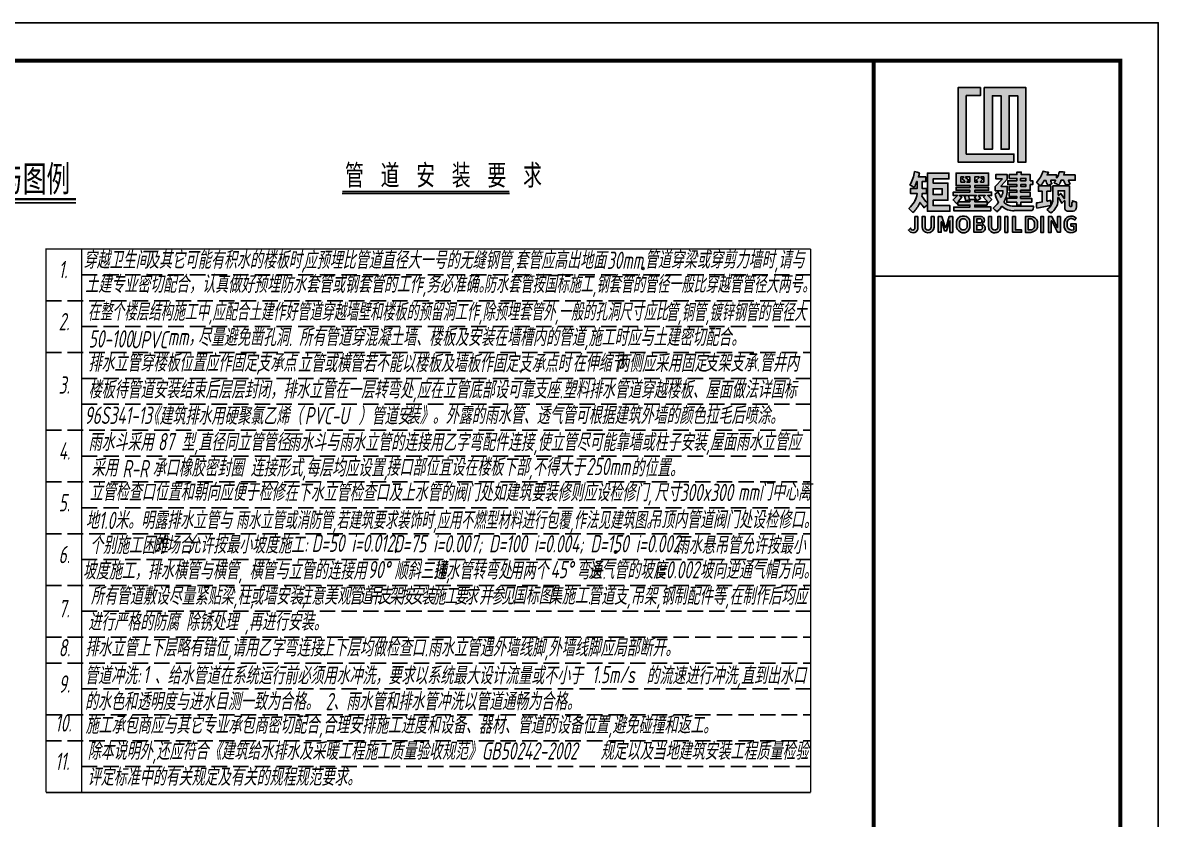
# Model space of a CAD drawing. Header units: millimetres. Extents: x -807114 to 558292, y -468455 to -61603.
# Drawn here: x -569849 to -551480, y -271758 to -258866 of the extents above; entities that cross this region are included whole.
import ezdxf

# ---------------------------------------------------------------- set-up
doc = ezdxf.new("R2010")
doc.units = ezdxf.units.MM
doc.header["$LTSCALE"] = 1000
doc.linetypes.add('DASH', pattern=[0.35, 0.25, -0.1])
for name, color, linetype in [('AXIS', 3, 'Continuous'), ('PUB_TEXT', 3, 'Continuous'), ('PUB_TITLE', 4, 'Continuous'), ('YH图签', 7, 'Continuous'), ('标注1', 7, 'Continuous')]:
    doc.layers.add(name, color=color, linetype=linetype)
doc.styles.add('_HZTXT', font='txt', dxfattribs={"bigfont": 'HZTXT'})
doc.styles.add('TEXT', font='gbeitc.shx', dxfattribs={"width": 0.85, "bigfont": 'hztxt.shx'})

# ---------------------------------------------------------------- blocks, each defined once
blk = doc.blocks.new('rdfhdghkyouy')
h = blk.add_hatch(color=1)
h.dxf.hatch_style = 1
h.paths.add_polyline_path([(2159971.7, 406811.8), (2159998.1, 406811.8), (2159998.1, 406826.8), (2159956.5, 406826.8), (2159956.5, 406688.1), (2160060.7, 406688.1), (2160060.7, 406703), (2159971.7, 406703)])
h = blk.add_hatch(color=1)
h.dxf.hatch_style = 1
h.paths.add_polyline_path([(2160036.5, 406712), (2160051.7, 406712), (2160051.7, 406811.7), (2160067.7, 406811.7), (2160067.7, 406687.9), (2160083, 406687.9), (2160083, 406826.8), (2160005.4, 406826.8), (2160005.4, 406711.8), (2160020.5, 406711.8), (2160020.5, 406811.7), (2160036.5, 406811.7)])
h = blk.add_hatch(color=256)
h.dxf.hatch_style = 1
h.paths.add_polyline_path([(2159889.6, 406639), (2159889.6, 406651.5), (2159896.6, 406651.5), (2159896.6, 406660.4), (2159882.5, 406660.4, 0.075426), (2159884.5, 406668.2, 0.02828), (2159875.5, 406670.1, -0.101092), (2159866.7, 406645.4, 0.098123), (2159875.1, 406641.4, 0.05359), (2159879.3, 406651.5, -0.000618), (2159880.6, 406651.5), (2159880.6, 406639), (2159868.1, 406639), (2159868.1, 406629.1), (2159880.5, 406629.1, -0.17747), (2159864.8, 406601.7), (2159872.5, 406594.2, 0.125187), (2159885, 406612.1, -0.632942), (2159886.1, 406612.2, 0.035284), (2159893.2, 406602.9, 0.043167), (2159899.3, 406608.9), (2159899.3, 406611.4, -0.026646), (2159888.8, 406624.5, 0.19173), (2159889.4, 406629.1), (2159897.5, 406629.1), (2159897.5, 406639)])
h = blk.add_hatch(color=256)
h.dxf.hatch_style = 1
h.paths.add_polyline_path([(2159899.3, 406596.2), (2159941.3, 406596.2), (2159941.3, 406607), (2159910.1, 406607), (2159910.1, 406616.7), (2159937.6, 406616.7), (2159937.6, 406648.9), (2159910.1, 406648.9), (2159910.1, 406656.7), (2159939.4, 406656.7), (2159939.4, 406667.5), (2159899.3, 406667.5)])
h.paths.add_polyline_path([(2159910, 406638.1), (2159926.9, 406638.1), (2159926.9, 406627.4), (2159910, 406627.4)], flags=16)
h = blk.add_hatch(color=256)
h.dxf.hatch_style = 1
h.paths.add_polyline_path([(2159987.6, 406631.9), (2159987.6, 406635.4), (2160013.4, 406635.4), (2160013.4, 406640.7), (2159987.6, 406640.7), (2159987.6, 406644.3), (2160013.5, 406644.3), (2160013.5, 406667.4), (2159952.9, 406667.4), (2159952.9, 406644.3), (2159978.8, 406644.3), (2159978.8, 406640.8), (2159952.8, 406640.8), (2159952.8, 406635.4), (2159978.7, 406635.4), (2159978.7, 406631.9), (2159947.6, 406631.9), (2159947.5, 406625.6), (2159955.5, 406625.6), (2159947.1, 406617.4), (2159953.6, 406610.7), (2159956.3, 406613.2), (2159956.3, 406607.8), (2159978.7, 406607.8), (2159978.7, 406604.2), (2159948.3, 406604.2), (2159948.3, 406597.1), (2160017.8, 406597.1), (2160017.8, 406604.3), (2159987.6, 406604.3), (2159987.6, 406607.7), (2160010.7, 406607.7), (2160010.7, 406614), (2159987.7, 406614), (2159987.7, 406618.5), (2159977.9, 406618.5), (2159975.7, 406625.6), (2159991.1, 406625.6), (2159987.1, 406623.1), (2159991.6, 406615.7), (2159998.4, 406619.9), (2159994.8, 406625.6), (2160007.1, 406625.6), (2160003.9, 406622.4), (2160013, 406611.8), (2160019.1, 406618.4), (2160011.7, 406625.6), (2160018.8, 406625.6), (2160018.8, 406631.9)])
h.paths.add_polyline_path([(2159974.1, 406625.6), (2159968.3, 406624.2), (2159970.9, 406615.5), (2159977.6, 406617.6), (2159978.6, 406617.6), (2159978.6, 406614.1), (2159957.3, 406614.1), (2159957.3, 406614.9), (2159963.3, 406622.4), (2159959, 406625.6)], flags=16)
h.paths.add_polyline_path([(2159987.6, 406650.6), (2159987.6, 406660.3), (2159995.6, 406660.3), (2159995.6, 406659.4), (2159990, 406654), (2159992.9, 406651.4), (2159992.9, 406650.6)], flags=16)
h.paths.add_polyline_path([(2159978.6, 406650.5), (2159973.4, 406650.5), (2159973.4, 406651.7), (2159976.6, 406654.5), (2159970.6, 406659.5), (2159970.6, 406660.4), (2159978.6, 406660.4)], flags=16)
h.paths.add_polyline_path([(2159998.3, 406650.6), (2159998.3, 406651.5), (2160002.7, 406656), (2159999.2, 406659.5), (2159999.2, 406660.4), (2160004.5, 406660.4), (2160004.5, 406650.6)], flags=16)
h.paths.add_polyline_path([(2159968.9, 406650.6), (2159961.8, 406650.6), (2159961.8, 406660.3), (2159966.9, 406660.3), (2159966.9, 406659.4), (2159963.9, 406657), (2159968.9, 406652.3)], flags=16)
h = blk.add_hatch(color=256)
h.dxf.hatch_style = 1
h.paths.add_polyline_path([(2160048.2, 406632), (2160048.2, 406642.5), (2160036.5, 406642.5), (2160036.5, 406643.4), (2160048.2, 406656), (2160048.2, 406664.8), (2160026.7, 406664.8), (2160026.7, 406656.8), (2160038.4, 406656.8), (2160038.4, 406655.9), (2160025.9, 406642.5), (2160025.9, 406634.5), (2160040.2, 406634.5), (2160040.2, 406632.3, -0.094714), (2160036.7, 406622.6, -0.697354), (2160035.8, 406622.6, 0.000076), (2160031.4, 406631.9), (2160025.4, 406628.7, 0.101136), (2160031.5, 406614, -0.613145), (2160031.3, 406612.1, -0.034324), (2160022.2, 406602.3, 0.063835), (2160029.3, 406595.2, 0.053493), (2160037.4, 406604.9, -0.6157), (2160038.6, 406605.1, 0.207786), (2160060.8, 406597.4), (2160094.1, 406597.4, 0.26103), (2160097.2, 406605.5), (2160057.5, 406605.5, -0.163358), (2160042.8, 406611.7, -0.39359), (2160042.4, 406614.5, 0.079801)])
h = blk.add_hatch(color=256)
h.dxf.hatch_style = 1
h.paths.add_polyline_path([(2160073.1, 406631.8), (2160073.1, 406635.3), (2160091, 406635.3), (2160091, 406646.1), (2160095.6, 406646.1), (2160095.6, 406653.2), (2160090.9, 406653.2), (2160090.9, 406664.7), (2160074.2, 406664.7), (2160074.2, 406669.2), (2160066, 406669.2), (2160066, 406664.7), (2160051.8, 406664.7), (2160051.8, 406657.6), (2160066.1, 406657.6), (2160066.1, 406653.2), (2160049.1, 406653.2), (2160049.1, 406646), (2160066, 406646), (2160066, 406642.5), (2160051.7, 406642.5), (2160051.7, 406635.6), (2160066, 406635.6), (2160066, 406631.8), (2160051.8, 406631.8), (2160051.8, 406623.8), (2160065.9, 406623.8), (2160065.9, 406620.4), (2160047.3, 406620.4), (2160047.3, 406613.1), (2160065.9, 406613.1), (2160065.9, 406607.8), (2160073.3, 406607.8), (2160073.3, 406613.1), (2160093.7, 406613.1), (2160093.7, 406620.3), (2160073.1, 406620.3), (2160073.1, 406623.9), (2160091, 406623.9), (2160091, 406631.8)])
h.paths.add_polyline_path([(2160073.2, 406642.5), (2160073.2, 406646.1), (2160082.8, 406646.1), (2160082.8, 406642.5)], flags=16)
h.paths.add_polyline_path([(2160073.1, 406653.3), (2160073.1, 406657.6), (2160082.8, 406657.6), (2160082.8, 406653.3)], flags=16)
h = blk.add_hatch(color=256)
h.dxf.hatch_style = 1
h.paths.add_polyline_path([(2160122.1, 406633.7), (2160129.2, 406633.7), (2160129.2, 406643.4), (2160106.1, 406643.4), (2160106.1, 406633.6), (2160113.2, 406633.6), (2160113.2, 406613.7, -0.0265), (2160102.5, 406611.9, 0.097106), (2160103.4, 406602.3, -0.005713), (2160129.2, 406607.1, 0.05), (2160129.3, 406616.5, 0.024926), (2160123, 406615, -0.515318), (2160122.1, 406615.5)])
h.paths.add_polyline_path([(2160164, 406643.4), (2160132.9, 406643.4), (2160132.9, 406614.9, -0.1854), (2160122.3, 406599.4, 0.144295), (2160129.6, 406593.4, 0.244594), (2160142.6, 406615.8), (2160142.6, 406622), (2160143.5, 406622), (2160150.1, 406611.1), (2160154.2, 406615.8), (2160155.2, 406615.8), (2160155.2, 406602.9, 0.365184), (2160160.4, 406596.2), (2160170.6, 406596.2, 0.348371), (2160177.2, 406604.6), (2160177.2, 406613.1, 0.011482), (2160169.4, 406615.8), (2160169.4, 406612.2), (2160168.3, 406612.2), (2160168.3, 406606, -0.574481), (2160164, 406606.5)])
h.paths.add_polyline_path([(2160142.7, 406634.5), (2160155.1, 406634.5), (2160155.1, 406620.2), (2160154.2, 406620.2), (2160147.7, 406629.4), (2160144.4, 406626.5), (2160142.7, 406626.5)], flags=16)
h.paths.add_polyline_path([(2160174.7, 406663.9), (2160153.4, 406663.9, 0.07162), (2160154.8, 406669.2, 0.023398), (2160145.3, 406670, -0.080777), (2160140.6, 406658.7), (2160139.9, 406658.7), (2160139.9, 406664.1), (2160122.5, 406664.1, 0.117099), (2160124.9, 406668.9, -0.03015), (2160114.9, 406670.9, -0.103994), (2160102.7, 406650.1, 0.130817), (2160110.2, 406644, 0.122166), (2160116.8, 406653.9), (2160120.3, 406653.9, 0.044245), (2160123.2, 406645.1, 0.137588), (2160131.5, 406647.7, -0.103032), (2160129.3, 406654), (2160138.3, 406654), (2160138.3, 406653.4, -0.005915), (2160135.5, 406649.3, 0.08158), (2160144.3, 406645.8, 0.192586), (2160148, 406654.1), (2160153.2, 406654.1, 0.071285), (2160157.1, 406645.4, 0.167739), (2160165.3, 406647.5, -0.147898), (2160162.2, 406654.1), (2160174.7, 406654.1)])
h = blk.add_hatch(color=256)
h.dxf.hatch_style = 1
h.paths.add_polyline_path([(2159876.2, 406565, -0.864465), (2159867.9, 406564.8), (2159864.1, 406561.2, 0.640771), (2159881.6, 406562.6), (2159881.6, 406586.4), (2159876.2, 406586.4)])
h = blk.add_hatch(color=256)
h.dxf.hatch_style = 1
h.paths.add_polyline_path([(2159911.8, 406566.5), (2159911.8, 406586.4), (2159906.5, 406586.4), (2159906.5, 406566.9, -1.009966), (2159894.9, 406566.8), (2159894.9, 406586.5), (2159889.5, 406586.5), (2159889.5, 406567.8, 0.977216)])
h = blk.add_hatch(color=256)
h.dxf.hatch_style = 1
h.paths.add_polyline_path([(2159932.4, 406566.9), (2159926.2, 406586.4), (2159919.7, 406586.4), (2159919.7, 406557.1), (2159925.2, 406557.1), (2159925.2, 406576.5), (2159926, 406576.5), (2159931.3, 406559.8), (2159935.1, 406559.8), (2159941, 406578.5), (2159941.2, 406578.5), (2159941.2, 406557), (2159946.6, 406557), (2159946.6, 406586.5), (2159940.2, 406586.5), (2159934.2, 406566.9)])
h = blk.add_hatch(color=256)
h.dxf.hatch_style = 1
h.paths.add_polyline_path([(2159964.3, 406556.1), (2159969, 406556.1, 0.298348), (2159978.7, 406566.2), (2159978.7, 406577.1, 0.364292), (2159968, 406587.2), (2159964.4, 406587.2, 0.350695), (2159953.7, 406577.3), (2159953.7, 406565.9, 0.26696)])
h.paths.add_polyline_path([(2159959.1, 406567.7), (2159959.1, 406576.1, -0.250076), (2159964.4, 406582.3), (2159968, 406582.3, -0.285743), (2159973.3, 406576.1), (2159973.3, 406567.7, -0.285743), (2159968, 406561.5), (2159964.4, 406561.5, -0.250076)], flags=16)
h = blk.add_hatch(color=256)
h.dxf.hatch_style = 1
h.paths.add_polyline_path([(2160002.1, 406572.3), (2160002.1, 406573.8, 0.826888), (2159997.4, 406586.6), (2159985.9, 406586.6), (2159985.9, 406557.1), (2159997.4, 406557.1, 0.912972)])
h.paths.add_polyline_path([(2159999.8, 406561.5), (2159991.2, 406561.5), (2159991.2, 406570.4), (2160000, 406570.4, -0.432832)], flags=16)
h.paths.add_polyline_path([(2159999.1, 406574.9), (2159991.2, 406574.9), (2159991.2, 406582), (2159999, 406582, -0.583472)], flags=16)
h = blk.add_hatch(color=256)
h.dxf.hatch_style = 1
h.paths.add_polyline_path([(2160028.9, 406556.7, 0.366868), (2160035.7, 406566.7), (2160035.7, 406586.4), (2160030.3, 406586.4), (2160030.3, 406566.7, -0.36078), (2160028, 406562, -0.268116), (2160021.6, 406562.1, -0.217237), (2160018.8, 406566.7), (2160018.8, 406586.5), (2160013.4, 406586.5), (2160013.4, 406567.9, 0.336908), (2160020.8, 406556.6, 0.089531)])
h = blk.add_hatch(color=256)
h.dxf.hatch_style = 1
h.paths.add_polyline_path([(2160049.1, 406586.5), (2160043.7, 406586.5), (2160043.7, 406557), (2160049.1, 406557)])
h = blk.add_hatch(color=256)
h.dxf.hatch_style = 1
h.paths.add_polyline_path([(2160063.3, 406561.5), (2160063.3, 406586.5), (2160058, 406586.5), (2160058, 406557.1), (2160074.9, 406557.1), (2160074.9, 406561.5)])
h = blk.add_hatch(color=256)
h.dxf.hatch_style = 1
h.paths.add_polyline_path([(2160091.8, 406557, 0.327653), (2160104.3, 406566.3, 0.052451), (2160104.3, 406576.9, 0.343572), (2160091.8, 406586.4), (2160081.9, 406586.4), (2160081.9, 406557)])
h.paths.add_polyline_path([(2160087.4, 406561.5), (2160087.4, 406582), (2160093.5, 406582, -0.193939), (2160098.8, 406575.1, -0.007348), (2160098.9, 406567.5, -0.192736), (2160093.5, 406561.5)], flags=16)
h = blk.add_hatch(color=256)
h.dxf.hatch_style = 1
h.paths.add_polyline_path([(2160110.6, 406556.9), (2160115.9, 406556.9), (2160115.9, 406586.5), (2160110.6, 406586.5)])
h = blk.add_hatch(color=256)
h.dxf.hatch_style = 1
h.paths.add_polyline_path([(2160141.7, 406565.9), (2160141, 406565.9), (2160131.1, 406586.5), (2160124.8, 406586.5), (2160124.8, 406557), (2160130.2, 406557), (2160130.2, 406578.4), (2160130.9, 406578.4), (2160141.8, 406557.2), (2160147.1, 406557.2), (2160147.1, 406586.4), (2160141.7, 406586.4)])
h = blk.add_hatch(color=256)
h.dxf.hatch_style = 1
h.paths.add_polyline_path([(2160176.5, 406559.8), (2160176.5, 406573.1), (2160166.7, 406573.1), (2160166.7, 406568.6), (2160172, 406568.6), (2160172, 406561.5, -0.413609), (2160159.6, 406567.7), (2160159.6, 406576.4, -0.631574), (2160173.5, 406579.9), (2160176.5, 406583.6, 0.61009), (2160154.1, 406576), (2160154.1, 406566.7, 0.585231)])
for p, q in [((2160132.9, 406614.9), (2160132.9, 406643.4)), ((2160164, 406643.4), (2160164, 406606.5)), ((2159955.5, 406625.6), (2159947.1, 406617.4)), ((2159957.3, 406614.9), (2159963.3, 406622.4)), ((2160113.2, 406633.6), (2160113.2, 406613.7)), ((2160122.1, 406633.7), (2160122.1, 406615.5)), ((2159864.8, 406601.7), (2159872.5, 406594.2)), ((2160124.8, 406557), (2160124.8, 406586.5)), ((2160147.1, 406586.4), (2160147.1, 406557.2)), ((2159999.1, 406574.9), (2159991.2, 406574.9)), ((2160000, 406570.4), (2159991.2, 406570.4))]:
    blk.add_line(p, q)
for points in [[(2160060.7, 406687.7), (2160060.7, 406703), (2159971.7, 406703), (2159971.7, 406811.8), (2159998.1, 406811.8), (2159998.1, 406826.8), (2159956.5, 406826.8), (2159956.5, 406688.1), (2160060.4, 406688.1)], [(2160083.1, 406687.9), (2160067.7, 406687.9), (2160067.7, 406811.7), (2160051.7, 406811.7), (2160051.7, 406712), (2160036.5, 406712), (2160036.5, 406811.7), (2160020.5, 406811.7), (2160020.5, 406711.8), (2160005.4, 406711.8), (2160005.4, 406826.8), (2160083, 406826.8), (2160083, 406687.9)]]:
    blk.add_lwpolyline(points)
for points in [[(2159888.8, 406624.5, 0.19173), (2159889.4, 406629.1), (2159897.5, 406629.1), (2159897.5, 406639), (2159889.6, 406639), (2159889.6, 406651.5), (2159896.6, 406651.5), (2159896.6, 406660.4), (2159882.5, 406660.4, 0.075426), (2159884.5, 406668.2, 0.02828), (2159875.5, 406670.1, -0.101092), (2159866.7, 406645.4, 0.098123), (2159875.1, 406641.4, 0.05359), (2159879.3, 406651.5, -0.000618), (2159880.6, 406651.5), (2159880.6, 406639), (2159868.1, 406639), (2159868.1, 406629.1), (2159880.5, 406629.1, -0.17747), (2159864.8, 406601.7), (2159872.5, 406594.2, 0.125187), (2159885, 406612.1, -0.632942), (2159886.1, 406612.2, 0.035284), (2159893.2, 406602.9, 0.043167), (2159899.3, 406608.9), (2159899.3, 406611.4, -0.026646)], [(2160048.2, 406632), (2160048.2, 406642.5), (2160036.5, 406642.5), (2160036.5, 406643.4), (2160048.2, 406656), (2160048.2, 406664.8), (2160026.7, 406664.8), (2160026.7, 406656.8), (2160038.4, 406656.8), (2160038.4, 406655.9), (2160025.9, 406642.5), (2160025.9, 406634.5), (2160040.2, 406634.5), (2160040.2, 406632.3, -0.094714), (2160036.7, 406622.6, -0.697358), (2160035.8, 406622.6, 0.000076), (2160031.4, 406631.9), (2160025.4, 406628.7, 0.101136), (2160031.5, 406614, -0.613145), (2160031.3, 406612.1, -0.034324), (2160022.2, 406602.3, 0.063835), (2160029.3, 406595.2, 0.053493), (2160037.4, 406604.9, -0.6157), (2160038.6, 406605.1, 0.207786), (2160060.8, 406597.4), (2160094.1, 406597.4, 0.26103), (2160097.2, 406605.5), (2160057.5, 406605.5, -0.163358), (2160042.8, 406611.7, -0.335218), (2160042.2, 406614.2, 0.081667)], [(2160174.7, 406663.9), (2160153.4, 406663.9, 0.07162), (2160154.8, 406669.2, 0.023398), (2160145.3, 406670, -0.080777), (2160140.6, 406658.7), (2160139.9, 406658.7), (2160139.9, 406664.1), (2160122.5, 406664.1, 0.117099), (2160124.9, 406668.9, -0.03015), (2160114.9, 406670.9, -0.103994), (2160102.7, 406650.1, 0.130817), (2160110.2, 406644, 0.122166), (2160116.8, 406653.9), (2160120.3, 406653.9, 0.044245), (2160123.2, 406645.1, 0.137588), (2160131.5, 406647.7, -0.103032), (2160129.3, 406654), (2160138.3, 406654), (2160138.3, 406653.4, -0.005915), (2160135.5, 406649.3, 0.08158), (2160144.3, 406645.8, 0.192586), (2160148, 406654.1), (2160153.2, 406654.1, 0.071285), (2160157.1, 406645.4, 0.167739), (2160165.3, 406647.5, -0.147898), (2160162.2, 406654.1), (2160174.7, 406654.1)], [(2160129.2, 406643.4), (2160106.1, 406643.4), (2160106.1, 406633.6), (2160113.2, 406633.6), (2160113.2, 406613.7, -0.0265), (2160102.5, 406611.9, 0.097106), (2160103.4, 406602.3, -0.005713), (2160129.2, 406607.1, 0.05), (2160129.3, 406616.5, 0.024926), (2160123, 406615, -0.515318), (2160122.1, 406615.5), (2160122.1, 406633.7), (2160129.2, 406633.7)], [(2160142.6, 406622), (2160143.5, 406622), (2160150.1, 406611.1), (2160154.2, 406615.8), (2160155.2, 406615.8), (2160155.2, 406602.9, 0.365184), (2160160.4, 406596.2), (2160170.6, 406596.2, 0.348371), (2160177.2, 406604.6), (2160177.2, 406613.1, 0.011482), (2160169.4, 406615.8), (2160169.4, 406612.2), (2160168.3, 406612.2), (2160168.3, 406606, -0.574481), (2160164, 406606.5), (2160164, 406643.4), (2160132.9, 406643.4), (2160132.9, 406614.9, -0.1854), (2160122.3, 406599.4, 0.144295), (2160129.6, 406593.4, 0.244594), (2160142.6, 406615.8)], [(2159881.6, 406586.4), (2159876.2, 406586.4), (2159876.2, 406565, -0.864465), (2159867.9, 406564.8), (2159864.1, 406561.2, 0.640771), (2159881.6, 406562.6)], [(2159894.9, 406566.8), (2159894.9, 406586.5), (2159889.5, 406586.5), (2159889.5, 406567.8, 0.977216), (2159911.8, 406566.5), (2159911.8, 406586.4), (2159906.5, 406586.4), (2159906.5, 406566.7, -0.98776)], [(2159978.7, 406566.2), (2159978.7, 406577.1, 0.364292), (2159968, 406587.2), (2159964.4, 406587.2, 0.350695), (2159953.7, 406577.3), (2159953.7, 406565.9, 0.26696), (2159964.3, 406556.1), (2159969, 406556.1, 0.298348)], [(2159959.1, 406567.7), (2159959.1, 406576.1, -0.250076), (2159964.4, 406582.3), (2159968, 406582.3, -0.285743), (2159973.3, 406576.1), (2159973.3, 406567.7, -0.285743), (2159968, 406561.5), (2159964.4, 406561.5, -0.250076)], [(2160002.1, 406572.3), (2160002.1, 406573.8, 0.826888), (2159997.4, 406586.6), (2159985.9, 406586.6), (2159985.9, 406557.1), (2159997.4, 406557.1, 0.912972)], [(2159999.1, 406574.9), (2159991.2, 406574.9), (2159991.2, 406582), (2159999, 406582, -0.583472)], [(2160035.7, 406566.7), (2160035.7, 406586.4), (2160030.3, 406586.4), (2160030.3, 406566.7, -0.36078), (2160028, 406562, -0.268116), (2160021.6, 406562.1, -0.217237), (2160018.8, 406566.7), (2160018.8, 406586.5), (2160013.4, 406586.5), (2160013.4, 406567.9, 0.336908), (2160020.8, 406556.6, 0.089531), (2160028.9, 406556.7, 0.366868)], [(2160104.3, 406566.3, 0.052451), (2160104.3, 406576.9, 0.343572), (2160091.8, 406586.4), (2160081.9, 406586.4), (2160081.9, 406557), (2160091.8, 406557, 0.327653)], [(2160087.4, 406582), (2160093.5, 406582, -0.193939), (2160098.8, 406575.1, -0.007348), (2160098.9, 406567.5, -0.192736), (2160093.5, 406561.5), (2160087.4, 406561.5)], [(2160159.6, 406567.7), (2160159.6, 406576.4, -0.631574), (2160173.5, 406579.9), (2160176.5, 406583.6, 0.61009), (2160154.1, 406576), (2160154.1, 406566.7, 0.585231), (2160176.5, 406559.8), (2160176.5, 406573.1), (2160166.7, 406573.1), (2160166.7, 406568.6), (2160172, 406568.6), (2160172, 406561.5, -0.413609)], [(2159999.8, 406561.5), (2159991.2, 406561.5), (2159991.2, 406570.4), (2160000, 406570.4, -0.432832)]]:
    blk.add_lwpolyline(points, format="xyb", close=True)
for points in [[(2159939.4, 406656.7), (2159939.4, 406667.5), (2159899.3, 406667.5), (2159899.3, 406596.2), (2159941.3, 406596.2), (2159941.3, 406607), (2159910.1, 406607), (2159910.1, 406616.7), (2159937.6, 406616.7), (2159937.6, 406648.9), (2159910.1, 406648.9), (2159910.1, 406656.7)], [(2159937.6, 406648.9), (2159910.1, 406648.9), (2159910.1, 406656.7), (2159939.4, 406656.7), (2159939.4, 406667.5), (2159899.3, 406667.5), (2159899.3, 406596.2), (2159941.3, 406596.2), (2159941.3, 406607), (2159910.1, 406607), (2159910.1, 406616.7), (2159937.6, 406616.7)], [(2160010.7, 406614), (2159987.7, 406614), (2159987.7, 406618.5), (2159977.9, 406618.5), (2159975.7, 406625.6), (2159991.1, 406625.6), (2159987.1, 406623.1), (2159991.6, 406615.7), (2159998.4, 406619.9), (2159994.8, 406625.6), (2160007.1, 406625.6), (2160003.9, 406622.4), (2160013, 406611.8), (2160019.1, 406618.4), (2160011.7, 406625.6), (2160018.8, 406625.6), (2160018.8, 406631.9), (2159987.6, 406631.9), (2159987.6, 406635.4), (2160013.4, 406635.4), (2160013.4, 406640.7), (2159987.6, 406640.7), (2159987.6, 406644.3), (2160013.5, 406644.3), (2160013.5, 406667.4), (2159952.9, 406667.4), (2159952.9, 406644.3), (2159978.8, 406644.3), (2159978.8, 406640.8), (2159952.8, 406640.8), (2159952.8, 406635.4), (2159978.7, 406635.4), (2159978.7, 406631.9), (2159947.6, 406631.9), (2159947.5, 406625.6), (2159955.5, 406625.6), (2159947.1, 406617.4), (2159953.6, 406610.7), (2159956.3, 406613.2), (2159956.3, 406607.8), (2159978.7, 406607.8), (2159978.7, 406604.2), (2159948.3, 406604.2), (2159948.3, 406597.1), (2160017.8, 406597.1), (2160017.8, 406604.3), (2159987.6, 406604.3), (2159987.6, 406607.7), (2160010.7, 406607.7)], [(2159968.9, 406650.6), (2159961.8, 406650.6), (2159961.8, 406660.3), (2159966.9, 406660.3), (2159966.9, 406659.4), (2159963.9, 406657), (2159968.9, 406652.3)], [(2159978.6, 406650.5), (2159973.4, 406650.5), (2159973.4, 406651.7), (2159976.6, 406654.5), (2159970.6, 406659.5), (2159970.6, 406660.4), (2159978.6, 406660.4)], [(2159987.6, 406650.6), (2159987.6, 406660.3), (2159995.6, 406660.3), (2159995.6, 406659.4), (2159990, 406654), (2159992.9, 406651.4), (2159992.9, 406650.6)], [(2159998.3, 406650.6), (2159998.3, 406651.5), (2160002.7, 406656), (2159999.2, 406659.5), (2159999.2, 406660.4), (2160004.5, 406660.4), (2160004.5, 406650.6)], [(2160091, 406646.1), (2160095.6, 406646.1), (2160095.6, 406653.2), (2160090.9, 406653.2), (2160090.9, 406664.7), (2160074.2, 406664.7), (2160074.2, 406669.2), (2160066, 406669.2), (2160066, 406664.7), (2160051.8, 406664.7), (2160051.8, 406657.6), (2160066.1, 406657.6), (2160066.1, 406653.2), (2160049.1, 406653.2), (2160049.1, 406646), (2160066, 406646), (2160066, 406642.5), (2160051.7, 406642.5), (2160051.7, 406635.6), (2160066, 406635.6), (2160066, 406631.8), (2160051.8, 406631.8), (2160051.8, 406623.8), (2160065.9, 406623.8), (2160065.9, 406620.4), (2160047.3, 406620.4), (2160047.3, 406613.1), (2160065.9, 406613.1), (2160065.9, 406607.8), (2160073.3, 406607.8), (2160073.3, 406613.1), (2160093.7, 406613.1), (2160093.7, 406620.3), (2160073.1, 406620.3), (2160073.1, 406623.9), (2160091, 406623.9), (2160091, 406631.8), (2160073.1, 406631.8), (2160073.1, 406635.3), (2160091, 406635.3)], [(2160073.1, 406657.6), (2160082.8, 406657.6), (2160082.8, 406653.3), (2160073.1, 406653.3)], [(2160073.1, 406653.3), (2160073.1, 406657.6), (2160082.8, 406657.6), (2160082.8, 406653.3)], [(2160073.2, 406646.1), (2160082.8, 406646.1), (2160082.8, 406642.5), (2160073.2, 406642.5)], [(2160073.2, 406642.5), (2160073.2, 406646.1), (2160082.8, 406646.1), (2160082.8, 406642.5)], [(2159910, 406638.1), (2159926.9, 406638.1), (2159926.9, 406627.4), (2159910, 406627.4)], [(2159910, 406627.4), (2159910, 406638.1), (2159926.9, 406638.1), (2159926.9, 406627.4)], [(2159978.6, 406614.1), (2159957.3, 406614.1), (2159957.3, 406614.9), (2159963.3, 406622.4), (2159959, 406625.6), (2159974.1, 406625.6), (2159968.3, 406624.2), (2159970.9, 406615.5), (2159977.6, 406617.6), (2159978.6, 406617.6)], [(2160142.7, 406626.5), (2160142.7, 406634.5), (2160155.1, 406634.5), (2160155.1, 406620.2), (2160154.2, 406620.2), (2160147.7, 406629.4), (2160144.4, 406626.5)], [(2159925.2, 406576.5), (2159926, 406576.5), (2159931.3, 406559.8), (2159935.1, 406559.8), (2159941, 406578.5), (2159941.2, 406578.5), (2159941.2, 406557), (2159946.6, 406557), (2159946.6, 406586.5), (2159940.2, 406586.5), (2159934.2, 406566.9), (2159932.4, 406566.9), (2159926.2, 406586.4), (2159919.7, 406586.4), (2159919.7, 406557.1), (2159925.2, 406557.1)], [(2160043.7, 406586.5), (2160049.1, 406586.5), (2160049.1, 406557), (2160043.7, 406557)], [(2160049.1, 406586.5), (2160043.7, 406586.5), (2160043.7, 406557), (2160049.1, 406557)], [(2160063.3, 406586.5), (2160058, 406586.5), (2160058, 406557.1), (2160074.9, 406557.1), (2160074.9, 406561.5), (2160063.3, 406561.5)], [(2160110.6, 406586.5), (2160115.9, 406586.5), (2160115.9, 406556.9), (2160110.6, 406556.9)], [(2160115.9, 406586.5), (2160110.6, 406586.5), (2160110.6, 406556.9), (2160115.9, 406556.9)], [(2160130.2, 406578.4), (2160130.9, 406578.4), (2160141.8, 406557.2), (2160147.1, 406557.2), (2160147.1, 406586.4), (2160141.7, 406586.4), (2160141.7, 406565.9), (2160141, 406565.9), (2160131.1, 406586.5), (2160124.8, 406586.5), (2160124.8, 406557), (2160130.2, 406557)]]:
    blk.add_lwpolyline(points, close=True)
for centre, radius, start, end in [((2159835.1, 406636.8), 46, 310.1249, 350.379), ((2159843.4, 406627.8), 44.4, 310.8521, 339.4229), ((2160058.6, 406626.8), 29.5, 227.33, 274.283)]:
    blk.add_arc(centre, radius, start, end)
blk = doc.blocks.new('A$C23C51293')
at = {"const_width": 50}
blk.add_lwpolyline([(51900, 35319), (58400, 35319)], dxfattribs=at)
at = {"layer": 'PUB_TITLE'}
for points in [[(0, 0), (59400, 0), (59400, 42000), (0, 42000)], [(2191, 1000), (58400, 1000), (58400, 41000), (2191, 41000)]]:
    blk.add_lwpolyline(points, close=True, dxfattribs=at)
at = {"layer": 'PUB_TITLE', "const_width": 100}
blk.add_lwpolyline([(2191, 1000), (58400, 1000), (58400, 41000), (2191, 41000)], close=True, dxfattribs=at)
blk.add_lwpolyline([(51900, 1000), (51900, 41000)], dxfattribs=at)
at = {"xscale": 14.14285714285714, "yscale": 14.14285714285714, "zscale": 14.14285714285714}
blk.add_blockref('rdfhdghkyouy', (-30493832, -5713404), dxfattribs=at)

msp = doc.modelspace()

# ---------------------------------------------------------------- linework, layer by layer
at = {"layer": 'AXIS', "color": 0}
for p, q in [((-564680.3, -261631), (-561975.8, -261631)), ((-573001.6, -261779.7), (-568989.5, -261779.7))]:
    msp.add_line(p, q, dxfattribs=at)
for points, const_width in [([(-573001.6, -261722), (-568989.5, -261722)], 38.1), ([(-564680.3, -261597.1), (-561975.8, -261597.1)], 28.6)]:
    msp.add_lwpolyline(points, dxfattribs=dict(at, const_width=const_width))
at = {"layer": 'PUB_TEXT', "color": 0}
for centre in [(-559815.1, -262843.8), (-560259.3, -267434)]:
    msp.add_circle(centre, 18.7, dxfattribs=at)
at = {"layer": '标注1', "color": 251, "linetype": 'DASH'}
for p, q in [((-568894.6, -262947.3), (-557103.6, -262947.3)), ((-569472.5, -263366.1), (-557103.6, -263366.1)), ((-568894.6, -263784.9), (-557103.6, -263784.9)), ((-569472.5, -264203.7), (-557103.6, -264203.7)), ((-568894.6, -264622.5), (-557103.6, -264622.5)), ((-568894.6, -265041.4), (-557103.6, -265041.4)), ((-569472.5, -265460.2), (-557103.6, -265460.2)), ((-568894.6, -265879), (-557103.6, -265879)), ((-569472.5, -266297.8), (-557103.6, -266297.8)), ((-568894.6, -266716.6), (-557103.6, -266716.6)), ((-569472.5, -267135.4), (-557103.6, -267135.4)), ((-568894.6, -267554.2), (-557103.6, -267554.2)), ((-569472.5, -267973), (-557103.6, -267973)), ((-568894.6, -268391.9), (-557103.6, -268391.9)), ((-569472.5, -268810.7), (-557103.6, -268810.7)), ((-569472.5, -269229.5), (-557103.6, -269229.5)), ((-568894.6, -269648.3), (-557103.6, -269648.3)), ((-569472.5, -270067.1), (-557103.6, -270067.1)), ((-569472.5, -270485.9), (-557103.6, -270485.9)), ((-568894.6, -270904.7), (-557103.6, -270904.7))]:
    msp.add_line(p, q, dxfattribs=at)
at = {"layer": '标注1', "color": 251, "linetype": 'DASH', "const_width": 24.4}
for points in [[(-557103.6, -262528.5), (-569472.5, -262528.5), (-569472.5, -271323.6)], [(-568894.6, -262528.5), (-568894.6, -271323.6)], [(-557103.6, -262528.5), (-557103.6, -271323.6)], [(-569472.5, -271323.6), (-557103.6, -271323.6)]]:
    msp.add_lwpolyline(points, dxfattribs=at)

# ---------------------------------------------------------------- block references
at = {"layer": 'YH图签', "color": 3, "xscale": 0.613911381235249, "yscale": 0.613911381235249, "zscale": 0.613911381235249}
msp.add_blockref('A$C23C51293', (-587946.1, -284650), dxfattribs=at)

# ---------------------------------------------------------------- texts
at = {"layer": 'AXIS', "color": 0, "style": '_HZTXT', "width": 0.8}
for s, height, p in [('给排水设计说明与图例', 478.68, (-572911, -261647.5)), ('管 道 安 装 要 求', 380.739, (-564636.1, -261535.8))]:
    msp.add_text(s, height=height, dxfattribs=at).set_placement(p)
at = {"layer": 'PUB_TEXT', "color": 0, "style": 'TEXT'}
for s, width, p in [('穿越卫生间', 0.75, (-568866.5, -262847.4)), ('及其它可能有积水的楼板时,', 0.75, (-567858.5, -262847.4)), ('  应预埋比管道直径大一号的无缝钢管,套管应高出地面 ', 0.75, (-565535.2, -262851.7)), ('30mm', 0.75, (-560400.1, -262850.2)), ('管道穿梁或穿剪力墙时,请与', 0.75, (-559788.2, -262844.5)), ('1.', 0.75, (-569268.6, -263001.1)), ('土建专业密切配合，认真做好预埋防水套管或钢套管的工作,务必准确。', 0.75, (-568840.1, -263238.8)), ('防水套管按国标施工,钢套管的管径一般比穿越管管径大两号。', 0.7, (-562392, -263238.8)), (' 在整个楼层结构施工中,应配合土建作好管道穿越墙壁和楼板的预留洞工作,除预埋套管外,一般的孔洞尺寸应比', 0.7, (-568905.2, -263687.9)), ('管,铜管,镀锌钢管的管径大', 0.7, (-559446.9, -263696.4)), ('2.', 0.75, (-569268.6, -263843.7)), ('        50-100', 0.75, (-569693.7, -264122.5)), ('UPVC                                   ', 0.75, (-568099.9, -264137.3)), ('mm，', 0.75, (-567505, -264087.6)), ('尽量避免凿孔洞. 所有管道穿混凝土墙、楼板及安装在墙槽内的管道,施工时应与土建密切配合。', 0.75, (-567016.1, -264099.3)), ('排水立管穿楼板位置应作固定支承点', 0.75, (-568788.8, -264511.7)), ('立管或横管若不能以楼板及墙板作固定支承点时', 0.75, (-565399.8, -264521.1)), ('在伸缩节', 0.75, (-560957.1, -264513.8)), ('两侧应采用固定', 0.75, (-560253.3, -264517.2)), ('支架支承.管井内', 0.75, (-558820.8, -264512.9)), (',', 0.75, (-566067.1, -264500.2)), (',', 0.75, (-561805.6, -264474.5)), ('3.', 0.75, (-569268.6, -264869.7)), ('楼板待管道安装结束后层层封闭，排水立管在一层转弯处,应在立管底部设可靠支座.塑料排水管道穿越楼板、屋面做法详国标            ', 0.75, (-568787.4, -264947.4)), ('《建筑排水用硬聚氯乙烯（        ）管道安', 0.75, (-567851.4, -265371.7)), ('装》。外露的雨水管、透气管可根据建筑外墙的颜色拉毛后喷涂。', 0.75, (-563638.9, -265362.5)), ('96S341-13', 0.75, (-568850, -265360)), ('PVC-U', 0.75, (-565287.6, -265365.9)), ('雨水斗采用    型,直径同立管管径.', 0.75, (-568787, -265796.2)), ('87', 0.75, (-567662.8, -265787)), ('雨水斗与雨水立管的连接用乙字弯配件连接,使立管尽可能靠墙或柱子安装,', 0.75, (-565574.2, -265798.5)), ('屋面雨水立管应', 0.75, (-558734.7, -265791.7)), ('4.', 0.75, (-569268.6, -265937.7)), ('采用     承口橡胶密封圈 连接形式,每层均应设置,', 0.75, (-568739.1, -266210.5)), ('R-R', 0.75, (-568236.9, -266224.4)), ('接口部位宜设在楼板下部,不得大于', 0.75, (-563970, -266200)), ('250mm ', 0.75, (-560734.3, -266187.6)), ('的位置。', 0.75, (-560010, -266211.8)), ('立管检查口位置和朝向应便于检修.', 0.75, (-568767.9, -266604)), ('在下水立管检查口及上水管的阀门处如建筑要装修则应设检修门,', 0.75, (-565614.4, -266611.8)), ('尺寸', 0.75, (-559629.3, -266612.7)), ('300x300', 0.75, (-559222.7, -266608.4)), ('mm门中心离', 0.75, (-558278.3, -266600.4)), ('5.', 0.75, (-569268.6, -266775.3)), ('地1.0米。明露排水立管与', 0.75, (-568830, -267060)), ('雨水立管或消防管,若建筑要求装饰时,应用不燃型材料进行包覆,作法见建筑图。', 0.7, (-566401.2, -267060.2)), ('吊顶内管道阀门处设检修口。', 0.75, (-559736.4, -267051.5)), ('个别施工困难', 0.75, (-568763.4, -267463.5)), ('的场合 ', 0.75, (-567737.4, -267459.6)), ('允许按最小坡度施工: ', 0.75, (-567190.5, -267456.6)), ('D=50 i=0.012;', 0.75, (-565174.5, -267429.8)), ('D=75 i=0.007; D=100 i=0.004; D=150 i=0.002', 0.75, (-563855.8, -267438.2)), ('雨水悬吊管允许按最小', 0.75, (-559287.5, -267463.5)), ('6.', 0.75, (-569268.6, -267613)), ('坡度施工，排水横管与横管, 横管与立管的连接用    顺斜三通,', 0.75, (-568878.5, -267876.2)), ('90%%D               ', 0.75, (-564268, -267856.7)), ('  排水管转弯处 ', 0.75, (-563438.5, -267873.5)), ('用两个    弯头.   ', 0.75, (-561979.3, -267873.5)), ('45%%d                                  ', 0.75, (-561313.3, -267856.8)), ('通气管的坡度 ', 0.75, (-560703.4, -267869.2)), ('i=0.002', 0.75, (-559626, -267859.7)), ('坡向逆通气帽方向。', 0.75, (-558898.7, -267865.9)), (' 所有管道敷设尽量紧贴梁,柱,', 0.75, (-568863.2, -268285.6)), ('或墙安装,', 0.75, (-566173.3, -268286.2)), ('注意美观.', 0.75, (-565394.5, -268285.2)), ('管', 0.75, (-564575.1, -268283.4)), ('道', 0.75, (-564411.6, -268283.4)), ('吊', 0.75, (-564252.7, -268283.4)), ('支', 0.75, (-564101.1, -268283.4)), ('架', 0.75, (-563930.4, -268283.4)), ('按', 0.75, (-563756.7, -268285.1)), ('安', 0.75, (-563586.4, -268285.1)), ('装', 0.75, (-563404.7, -268285.1)), ('施', 0.75, (-563227.6, -268285.1)), ('要', 0.75, (-562868.9, -268285.1)), ('求', 0.75, (-562700.9, -268285.1)), ('并', 0.75, (-562470.8, -268285.1)), ('参', 0.75, (-562281.6, -268285.1)), ('见', 0.75, (-562111.2, -268285.1)), ('国标图', 0.75, (-561926.3, -268278.3)), ('集施工.', 0.75, (-561341, -268278.3)), ('     管道支,吊架,钢制配件等,在制作后均应', 0.75, (-561274.7, -268286.7)), ('工', 0.75, (-563032.4, -268285.1)), ('7.', 0.75, (-569268.6, -268489.2)), ('进行严格的防腐 除锈处理 ,再进行安装。', 0.75, (-568792.2, -268705.5)), ('8.', 0.75, (-569268.6, -269120.5)), ('排水立管上下层略有错位,请用乙字弯连接.', 0.75, (-568838.8, -269122.6)), ('上下层均做检查口.雨水立管遇外墙线脚,外墙线脚应局部断开。', 0.75, (-565029.1, -269122.6)), ('管道冲洗:  、给水管道在系统运行前必须用水冲洗，要求以系统最大设计流量或不小于         的流速进行冲洗,直到出水口', 0.75, (-568844.1, -269573.5)), ('1', 0.75, (-567903.4, -269554.8)), ('1.5m/s', 0.75, (-560639.5, -269554.8)), ('9.', 0.75, (-569268.6, -269708.1)), ('的水色和透明度与进水目测一致为合格。 2、雨水管和排水管冲洗以管道通畅为合格。', 0.75, (-568844.1, -269992.4)), ('10.', 0.75, (-569324.7, -270338.7)), ('施工承包商应与其它专业承包商密切配合,合理安排施工进度和设备、器材、管道的设备位置,避免碰撞和返工。', 0.75, (-568835.2, -270373.8)), ('除本说明外,还应符合《建筑给水排水及采暖工程施工质量验收规范》                 规定以及当地建筑安装工程质量检验', 0.75, (-568800.3, -270795.9)), ('GB50242-2002', 0.75, (-562422.8, -270791.5)), ('11.', 0.75, (-569324.7, -270959.5)), ('评定标准中的有关规定及有关的规程规范要求。', 0.75, (-568800.3, -271214.7))]:
    msp.add_text(s, height=280, dxfattribs=dict(at, width=width)).set_placement(p)

doc.saveas('drawing.dxf')
